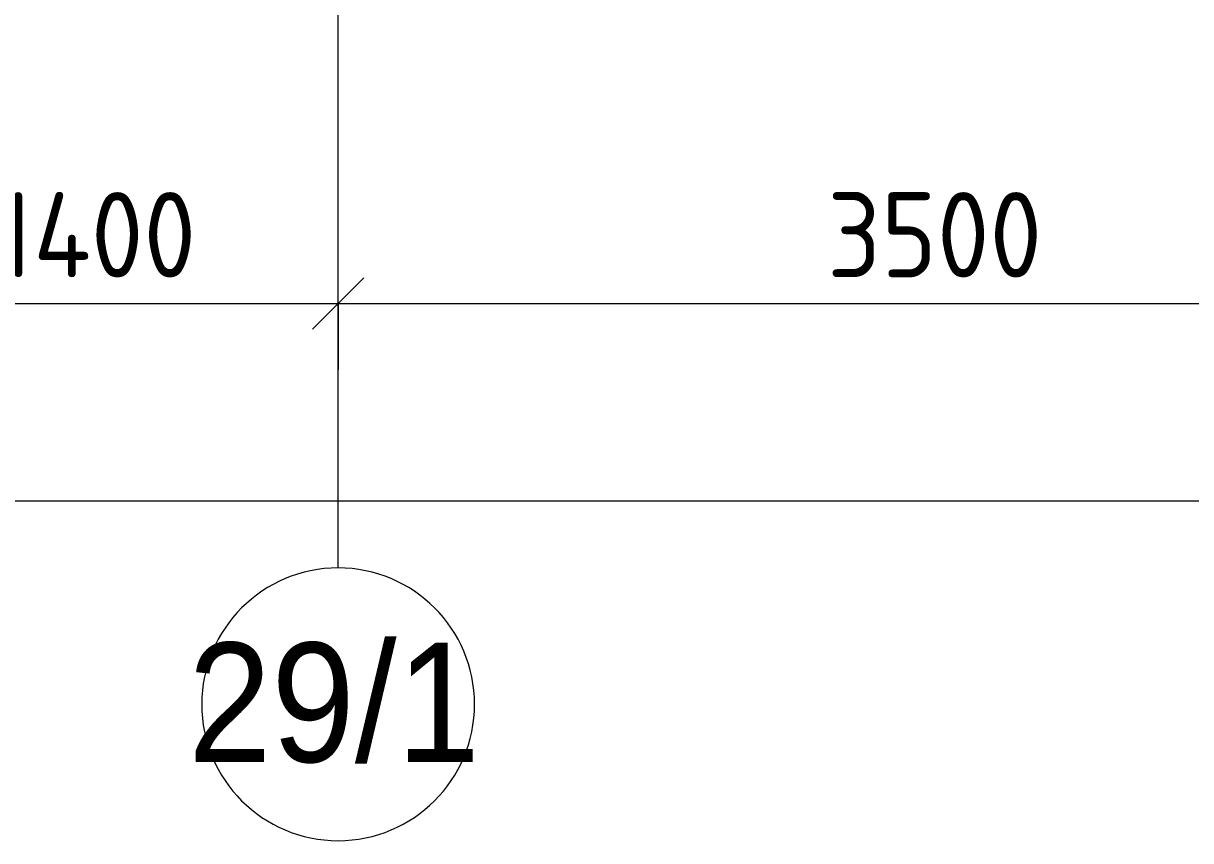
# Model space of a CAD drawing. Header units: millimetres. Extents: x 81731 to 272849, y -8553 to 29000.
# Drawn here: x 106287 to 109710, y -2706 to -309 of the extents above; entities that cross this region are included whole.
import ezdxf

# ---------------------------------------------------------------- set-up
doc = ezdxf.new("R2010")
doc.units = ezdxf.units.MM
for name, color, linetype, lineweight in [('A-ANNO-DIMS', 7, 'Continuous', 9), ('A-ANNO-DIMS-100', 7, 'Continuous', 9), ('Оси', 7, 'Continuous', 9), ('Оси-1', 7, 'Continuous', 20)]:
    doc.layers.add(name, color=color, linetype=linetype, lineweight=lineweight)
doc.styles.add('Arial', font='arial.ttf', dxfattribs={"width": 0.9, "height": 350})
doc.styles.add('ISOCPEUR', font='isocpeur.ttf', dxfattribs={"width": 0.9, "height": 250})
doc.dimstyles.new('ISO-2_5_0_9К_БОЛЬШОЙ', dxfattribs={"dimscale": 304.8, "dimtxt": 248.995294, "dimasz": 0.492126, "dimexe": 0.393701, "dimexo": 0.984252, "dimgap": 0, "dimtad": 1, "dimdec": 0, "dimrnd": 10, "dimzin": 0, "dimdsep": 46, "dimtxsty": 'ISOCPEUR', "dimblk1": 'OBLIQUE', "dimblk2": 'OBLIQUE', "dimsah": 1, "dimcen": 0.09, "dimdle": 0.393701, "dimazin": 0, "dimtfac": 1, "dimtdec": 4, "dimtix": 1, "dimtmove": 0, "dimatfit": 3, "dimfxl": 1, "dimtvp": 1, "dimtolj": 1, "dimtzin": 0, "dimarcsym": 2})
doc.dimstyles.new('ISO-2_5_0_9К_БОЛЬШОЙ_округление', dxfattribs={"dimscale": 304.8, "dimtxt": 248.995294, "dimasz": 0.492126, "dimexe": 0.393701, "dimexo": 0, "dimgap": 0, "dimtad": 1, "dimdec": 0, "dimrnd": 10, "dimzin": 0, "dimdsep": 46, "dimtxsty": 'ISOCPEUR', "dimblk1": 'OBLIQUE', "dimblk2": 'OBLIQUE', "dimsah": 1, "dimcen": 0.09, "dimdle": 0.393701, "dimazin": 0, "dimtfac": 1, "dimtdec": 4, "dimtix": 1, "dimtmove": 0, "dimatfit": 3, "dimfxl": 1, "dimtvp": 1, "dimtolj": 1, "dimtzin": 0, "dimarcsym": 2})

# ---------------------------------------------------------------- blocks, each defined once
blk = doc.blocks.new('Ось сетки - D8-29747960-План отделки стен 2 этажа в осях 23-33')
at = {"layer": 'Оси-1'}
for start, end in [(360, 180), (180, 360)]:
    blk.add_arc((0, 0), 4, start, end, dxfattribs=at)
blk = doc.blocks.new('DIMBLOCK21-План отделки стен 2 этажа в осях 23-33')
at = {"layer": 'A-ANNO-DIMS-100'}
for p, q in [((105810, -1324.6), (105810, -1010.7)), ((107210, -1324.6), (107210, -1010.7)), ((105810, -1130.7), (107210, -1130.7)), ((105810, -1130.7), (105810, -1324.6)), ((107210, -1130.7), (107210, -1324.6))]:
    blk.add_line(p, q, dxfattribs=at)
at = {"layer": 'A-ANNO-DIMS-100', "lineweight": 20}
for p, q in [((105810, -1130.7), (105885, -1055.7)), ((107210, -1130.7), (107285, -1055.7)), ((105810, -1130.7), (105735, -1205.7)), ((107210, -1130.7), (107135, -1205.7))]:
    blk.add_line(p, q, dxfattribs=at)
at = {"layer": 'A-ANNO-DIMS-100', "color": 0, "insert": (106203.5, -804.1), "char_height": 250, "width": 735.494, "attachment_point": 1, "line_spacing_factor": 1.149209, "style": 'ISOCPEUR'}
blk.add_mtext('1400', dxfattribs=at)
blk = doc.blocks.new('_Oblique')
at = {"color": 0, "linetype": 'ByBlock', "lineweight": -2}
blk.add_line((-0.5, -0.5), (0.5, 0.5), dxfattribs=at)
blk = doc.blocks.new('DIMBLOCK22-План отделки стен 2 этажа в осях 23-33')
at = {"layer": 'A-ANNO-DIMS-100'}
for p, q in [((107210, -1324.6), (107210, -1010.7)), ((110710, -1324.6), (110710, -1010.7)), ((107210, -1130.7), (110710, -1130.7)), ((107210, -1130.7), (107210, -1324.6)), ((110710, -1130.7), (110710, -1324.6))]:
    blk.add_line(p, q, dxfattribs=at)
at = {"layer": 'A-ANNO-DIMS-100', "lineweight": 20}
for p, q in [((107210, -1130.7), (107285, -1055.7)), ((110710, -1130.7), (110785, -1055.7)), ((107210, -1130.7), (107135, -1205.7)), ((110710, -1130.7), (110635, -1205.7))]:
    blk.add_line(p, q, dxfattribs=at)
at = {"layer": 'A-ANNO-DIMS-100', "color": 0, "insert": (108644, -804.1), "char_height": 250, "width": 758.478, "attachment_point": 1, "line_spacing_factor": 1.149209, "style": 'ISOCPEUR'}
blk.add_mtext('3500', dxfattribs=at)
blk = doc.blocks.new('DIMBLOCK26-План отделки стен 2 этажа в осях 23-33')
at = {"layer": 'A-ANNO-DIMS-100'}
for p, q in [((84560, -1603.1), (84560, -1829.1)), ((84560, -1709.1), (84560, -1603.1)), ((125010, -1603.1), (125010, -1829.1)), ((125010, -1709.1), (125010, -1603.1)), ((84440, -1709.1), (125130, -1709.1))]:
    blk.add_line(p, q, dxfattribs=at)
at = {"layer": 'A-ANNO-DIMS-100', "lineweight": 20}
for p, q in [((84560, -1709.1), (84635, -1634.1)), ((125010, -1709.1), (125085, -1634.1)), ((84560, -1709.1), (84485, -1784.1)), ((125010, -1709.1), (124935, -1784.1))]:
    blk.add_line(p, q, dxfattribs=at)
at = {"layer": 'A-ANNO-DIMS-100', "color": 0, "insert": (104366, -1382.5), "char_height": 250, "width": 1005.558, "attachment_point": 1, "line_spacing_factor": 1.149209, "style": 'ISOCPEUR'}
blk.add_mtext('40450', dxfattribs=at)

msp = doc.modelspace()

# ---------------------------------------------------------------- linework, layer by layer
at = {"layer": 'Оси'}
msp.add_line((107210, -1906.3), (107210, 593.7), dxfattribs=at)

# ---------------------------------------------------------------- block references
at = {"layer": 'Оси-1', "xscale": 99.99999999999993, "yscale": 99.99999999999993, "zscale": 99.99999999999993}
msp.add_blockref('Ось сетки - D8-29747960-План отделки стен 2 этажа в осях 23-33', (107210, -2306.3), dxfattribs=at)

# ---------------------------------------------------------------- texts
at = {"layer": 'Оси', "insert": (106769.7, -2125.6), "char_height": 350, "width": 1060.633, "attachment_point": 1, "style": 'Arial'}
msp.add_mtext('29/1', dxfattribs=at)

# ---------------------------------------------------------------- dimensions: what is measured, and where the dimension line sits
at = {"layer": 'A-ANNO-DIMS'}
for base, p1, p2, dimstyle, override, picture, middle in [((107210, -1130.7), (105810, -1024.6), (107210, -1024.6), 'ISO-2_5_0_9К_БОЛЬШОЙ', {"dimpost": '<>', "dimfxl": 1400}, 'DIMBLOCK21-План отделки стен 2 этажа в осях 23-33', (106510, -1005.7)), ((110710, -1130.7), (107210, -1024.6), (110710, -1024.6), 'ISO-2_5_0_9К_БОЛЬШОЙ', {"dimpost": '<>', "dimfxl": 3500}, 'DIMBLOCK22-План отделки стен 2 этажа в осях 23-33', (108960, -1005.7)), ((125010, -1709.1), (84560, -1603.1), (125010, -1603.1), 'ISO-2_5_0_9К_БОЛЬШОЙ_округление', {"dimpost": '<>', "dimfxl": 40450}, 'DIMBLOCK26-План отделки стен 2 этажа в осях 23-33', (104785, -1584.1))]:
    dim = msp.add_linear_dim(base=base, p1=p1, p2=p2, dimstyle=dimstyle, override=override, dxfattribs=at)
    dim.commit()
    dim.dimension.update_dxf_attribs({"geometry": picture, "text_midpoint": middle})

doc.saveas('drawing.dxf')
